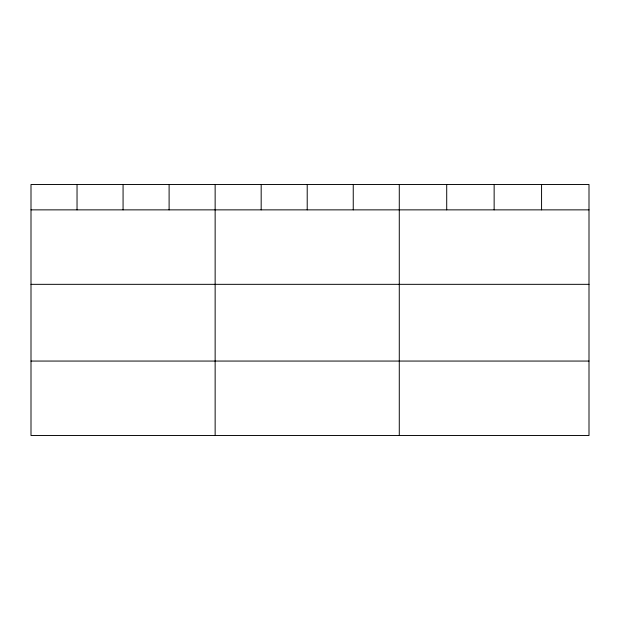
<?xml version="1.0" encoding="UTF-8"?>
<svg xmlns="http://www.w3.org/2000/svg" width="620" height="620" viewBox="0 0 620 620"><rect width="100%" height="100%" fill="white"/><g stroke="black" fill="none" stroke-linecap="round" stroke-linejoin="round"><path stroke-width="0.93" d="M589 209.862L589 435.527L31 435.527L31 184.473L589 184.473L589 209.862L31 209.862M31 284.332L589 284.332M31 361.057L589 361.057M541.57 184.473L541.57 209.862M494.14 184.473L494.14 209.862M446.71 184.473L446.71 209.862M399.28 184.473L399.28 435.527M353.245 184.473L353.245 209.862M307.21 184.473L307.21 209.862M261.175 184.473L261.175 209.862M215.14 184.473L215.14 435.527M169.105 184.473L169.105 209.862M123.07 184.473L123.07 209.862M77.035 184.473L77.035 209.862"/></g></svg>
